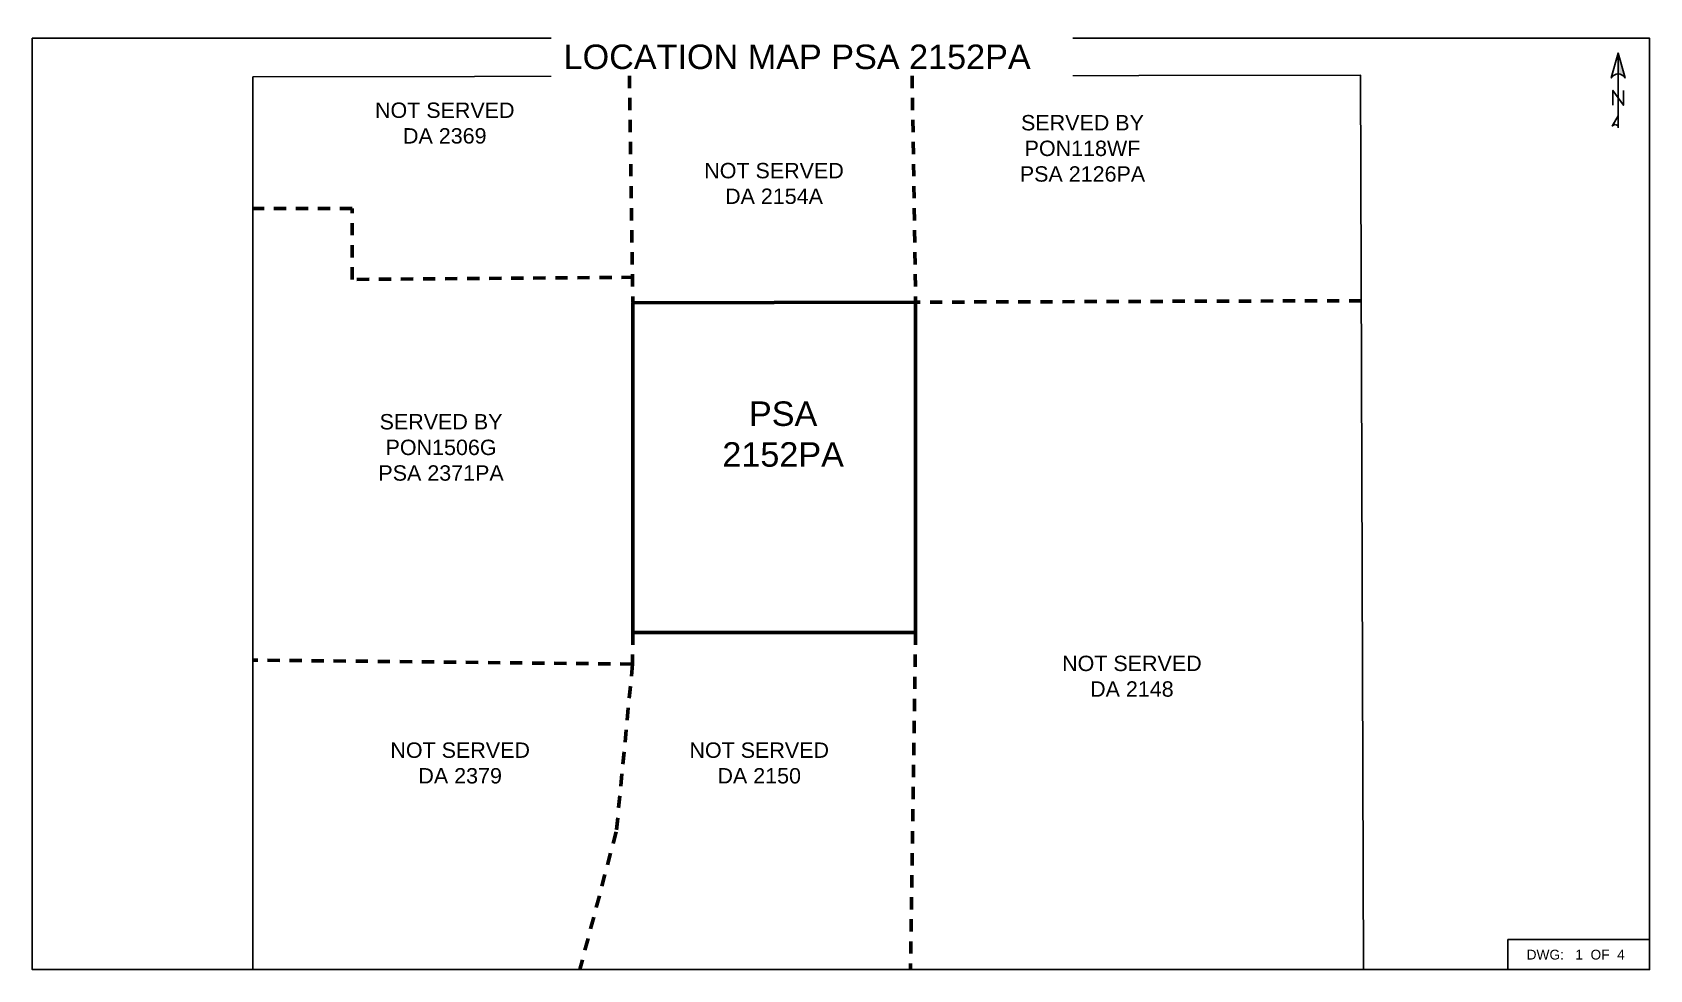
# Paper-space layout 'DWG 1' of a CAD drawing. Header units: millimetres, sheet in inches. Extents: x 0.1 to 16.6, y 0.1 to 9.6.
# The model-space entities are those that its viewports show. They can reach past a viewport. Long polylines and large blocks are cut down to what shows.
import ezdxf

# ---------------------------------------------------------------- set-up
doc = ezdxf.new("R2010")
doc.units = ezdxf.units.MM
doc.header["$MEASUREMENT"] = 0
doc.linetypes.add('DASHED2', pattern=[0.375, 0.25, -0.125])
doc.layers.get('0').update_dxf_attribs({"linetype": 'CONTINUOUS'})
for name, color, linetype in [('A-Boundary', 1, 'CONTINUOUS'), ('A-Title Block', 7, 'CONTINUOUS'), ('Road', 8, 'CONTINUOUS')]:
    doc.layers.add(name, color=color, linetype=linetype)
doc.layers.add('A-Viewports', color=7, linetype='CONTINUOUS', plot=False)
doc.styles.add('ARIAL', font='arial.ttf')
doc.styles.get("Standard").update_dxf_attribs({"font": 'arial.ttf'})

# ---------------------------------------------------------------- blocks, each defined once
blk = doc.blocks.new('*U178')
at = {"linetype": 'ByBlock', "lineweight": -2}
blk.add_hatch(color=0, dxfattribs=at).paths.add_polyline_path([(0, 6.45), (0, 3.45, -0.269143), (1, 2.87)])
at = {"color": 0, "linetype": 'ByBlock', "lineweight": -2}
for points in [[(1, 2.87, 0.580323), (-1, 2.87), (0, 6.45), (1, 2.87), (0, 6.45), (0, 3.44)], [(0, -4.08, 0.5), (-0.86, -4.08), (0, -2.58)]]:
    blk.add_lwpolyline(points, format="xyb", dxfattribs=at)
for points in [[(0, -4.3), (0, 6.45)], [(-0.75, -1.07), (-0.75, 1.07), (0.75, -1.07), (0.75, 1.07)]]:
    blk.add_lwpolyline(points, dxfattribs=at)

msp = doc.modelspace()

# ---------------------------------------------------------------- linework, layer by layer
at = {"layer": 'A-Boundary', "color": 5, "linetype": 'ByBlock', "lineweight": 60, "ltscale": 30}
for points in [[(490953.1, 774992.1), (491979.1, 774994.5), (491979.1, 774994.5), (490953.1, 774992.1)], [(490953.1, 773796), (490953.1, 773796), (490953.1, 774992.1), (490953.1, 774992.1)], [(491979.1, 774994.5), (491979.1, 774994.5), (491979.1, 773796), (491979.1, 773796)], [(491979.1, 773796), (490953.1, 773796), (490953.1, 773796), (491979.1, 773796)]]:
    msp.add_lwpolyline(points, close=True, dxfattribs=at)

psp = doc.layouts.new('DWG 1')

# ---------------------------------------------------------------- linework, layer by layer
at = {"layer": 'A-Boundary', "linetype": 'DASHED2', "lineweight": 60, "ltscale": 0.5}
for points in [[(3.32, 7.826), (3.32, 7.826), (3.32, 7.826), (3.32, 7.826), (2.305, 7.826), (2.305, 7.826), (2.305, 7.826), (2.305, 7.826), (2.305, 7.826), (2.305, 7.826), (2.305, 7.826), (2.305, 7.826), (2.305, 7.826), (2.305, 7.826), (2.305, 7.826), (2.305, 7.826), (2.305, 7.826), (2.305, 7.826), (2.305, 7.826), (2.305, 7.826), (2.305, 7.826)], [(6.192, 7.126), (6.192, 7.126), (6.192, 7.126), (6.192, 7.126), (6.192, 7.126), (6.192, 7.126), (6.192, 7.126), (6.192, 7.126), (3.32, 7.104), (3.32, 7.826), (3.32, 7.826), (3.32, 7.826), (3.32, 7.826), (3.32, 7.826), (3.32, 7.826), (3.32, 7.826), (3.32, 7.826), (3.32, 7.826), (3.32, 7.826), (3.32, 7.826), (3.32, 7.826), (3.32, 7.826), (3.32, 7.826), (3.32, 7.826)], [(13.615, 6.887), (13.615, 6.887), (13.615, 6.887), (13.615, 6.887), (13.615, 6.887), (13.615, 6.887), (13.615, 6.887), (13.615, 6.887), (9.068, 6.872), (9.068, 6.872), (9.068, 6.872), (9.068, 6.872), (9.068, 6.872), (9.068, 6.872), (9.068, 6.872), (9.068, 6.872), (9.068, 6.872), (9.068, 6.872), (9.068, 6.872), (9.068, 6.872), (9.068, 6.872), (9.068, 6.872), (9.068, 6.872)], [(6.183, 3.502), (6.183, 3.502), (6.183, 3.502), (6.183, 3.502), (6.18, 3.181), (2.305, 3.221), (2.305, 3.221), (2.305, 3.221), (2.305, 3.221), (2.305, 3.221), (2.305, 3.221), (2.305, 3.221), (2.305, 3.221), (2.305, 3.221), (2.305, 3.221), (2.305, 3.221), (2.305, 3.221), (2.305, 3.221), (2.305, 3.221), (2.305, 3.221), (2.305, 3.221), (2.305, 3.221)], [(9.068, 3.502), (9.068, 3.502), (9.068, 3.502), (9.068, 3.502), (9.016, 0.064), (9.016, 0.064), (9.016, 0.064), (9.016, 0.064), (9.016, 0.064), (9.016, 0.064), (9.016, 0.064), (9.016, 0.064), (9.016, 0.064), (9.016, 0.064), (9.016, 0.064), (9.016, 0.064), (9.016, 0.064), (9.016, 0.064), (9.016, 0.064), (9.016, 0.064), (9.016, 0.064), (9.016, 0.064)], [(6.18, 3.181), (6.18, 3.181), (6.18, 3.181), (6.18, 3.181), (6.014, 1.47), (5.641, 0.064), (5.641, 0.064), (5.641, 0.064), (5.641, 0.064), (5.641, 0.064), (5.641, 0.064), (5.641, 0.064), (5.641, 0.064), (5.641, 0.064), (5.641, 0.064), (5.641, 0.064), (5.641, 0.064), (5.641, 0.064), (5.641, 0.064), (5.641, 0.064), (5.641, 0.064), (5.641, 0.064)]]:
    psp.add_lwpolyline(points, dxfattribs=at)
at = {"layer": 'A-Title Block'}
psp.add_lwpolyline([(0.056, 9.564), (16.556, 9.564), (16.556, 0.064), (0.056, 0.064)], close=True, dxfattribs=at)
at = {"layer": 'A-Viewports'}
psp.add_lwpolyline([(2.305, 9.172), (13.607, 9.187), (13.637, 0.064), (2.305, 0.064)], close=True, dxfattribs=at)
at = {"layer": 'Road', "color": 0, "ltscale": 30}
psp.add_lwpolyline([(16.556, 0.064), (15.11, 0.064), (15.11, 0.37), (16.556, 0.37)], close=True, dxfattribs=at)

# ---------------------------------------------------------------- block references
at = {"layer": 'A-Title Block', "xscale": 0.07072716942551377, "yscale": 0.07072716942551377, "zscale": 0.07072716942551377}
psp.add_blockref('*U178', (16.235, 8.956), dxfattribs=at)

# ---------------------------------------------------------------- texts
at = {"layer": 'A-Title Block', "insert": (15.802, 0.267), "char_height": 0.1, "attachment_point": 2}
psp.add_mtext_dynamic_manual_height_columns('DWG:   1  OF  4', width=1.69352, gutter_width=1, heights=[0], dxfattribs=at)

# ---------------------------------------------------------------- viewports
at = {"layer": '0'}
vp = psp.add_viewport(center=(7.971, 4.626), size=(11.332, 9.12331), view_center_point=(491589.108, 774195.467), view_height=3244.69525, dxfattribs=at)
vp.frozen_layers = ['0', 'A-Viewports', 'Road']
vp.dxf.flags = 0x10000  # cut along an outline
vp.dxf.clipping_boundary_handle = psp.add_lwpolyline([(2.305, 9.172), (13.607, 9.187), (13.637, 0.064), (2.305, 0.064)], format="xyb", close=True, dxfattribs={"invisible": 1}).dxf.handle

# ---------------------------------------------------------------- next in the draw order: texts
at = {"insert": (8.011, 9.373), "char_height": 0.24952, "width": 5.06932, "attachment_point": 5, "rotation": 359.9993, "style": 'ARIAL', "bg_fill": 2}
psp.add_mtext('\\pxql;LOCATION MAP PSA 2152PA', dxfattribs=at)
at = {"color": 2, "attachment_point": 5, "rotation": 359.9993, "style": 'ARIAL', "bg_fill": 2}
for s, insert, char_height, width in [('NOT SERVED\\PDA 2369', (4.264, 8.698), 0.1568, 1.8222), ('SERVED BY \\PPON118WF\\PPSA 2126PA ', (10.77, 8.44), 0.15682, 1.8222), ('NOT SERVED\\PDA 2154A', (7.623, 8.082), 0.1568, 1.8222), ('PSA 2152PA', (7.716, 5.525), 0.2495, 1.35822), ('SERVED BY \\PPON1506G\\PPSA 2371PA ', (4.226, 5.39), 0.15682, 1.8222), ('NOT SERVED\\PDA 2148', (11.274, 3.056), 0.1568, 1.8222), ('NOT SERVED\\PDA 2379', (4.421, 2.171), 0.1568, 1.8222), ('NOT SERVED\\PDA 2150', (7.472, 2.171), 0.1568, 1.8222)]:
    psp.add_mtext(s, dxfattribs=dict(at, insert=insert, char_height=char_height, width=width))

# ---------------------------------------------------------------- next in the draw order: linework, layer by layer
at = {"layer": 'A-Boundary', "linetype": 'DASHED2', "lineweight": 60, "ltscale": 0.5}
for points in [[(6.147, 9.181), (6.147, 9.181), (6.147, 9.181), (6.147, 9.181), (6.183, 6.872), (6.183, 6.872), (6.183, 6.872), (6.183, 6.872), (6.183, 6.872), (6.183, 6.872), (6.183, 6.872), (6.183, 6.872), (6.183, 6.872), (6.183, 6.872), (6.183, 6.872), (6.183, 6.872), (6.183, 6.872), (6.183, 6.872), (6.183, 6.872), (6.183, 6.872), (6.183, 6.872)], [(9.032, 9.181), (9.032, 9.181), (9.032, 9.181), (9.032, 9.181), (9.068, 6.872), (9.068, 6.872), (9.068, 6.872), (9.068, 6.872), (9.068, 6.872), (9.068, 6.872), (9.068, 6.872), (9.068, 6.872), (9.068, 6.872), (9.068, 6.872), (9.068, 6.872), (9.068, 6.872), (9.068, 6.872), (9.068, 6.872), (9.068, 6.872), (9.068, 6.872), (9.068, 6.872)]]:
    psp.add_lwpolyline(points, dxfattribs=at)

doc.saveas('drawing.dxf')
